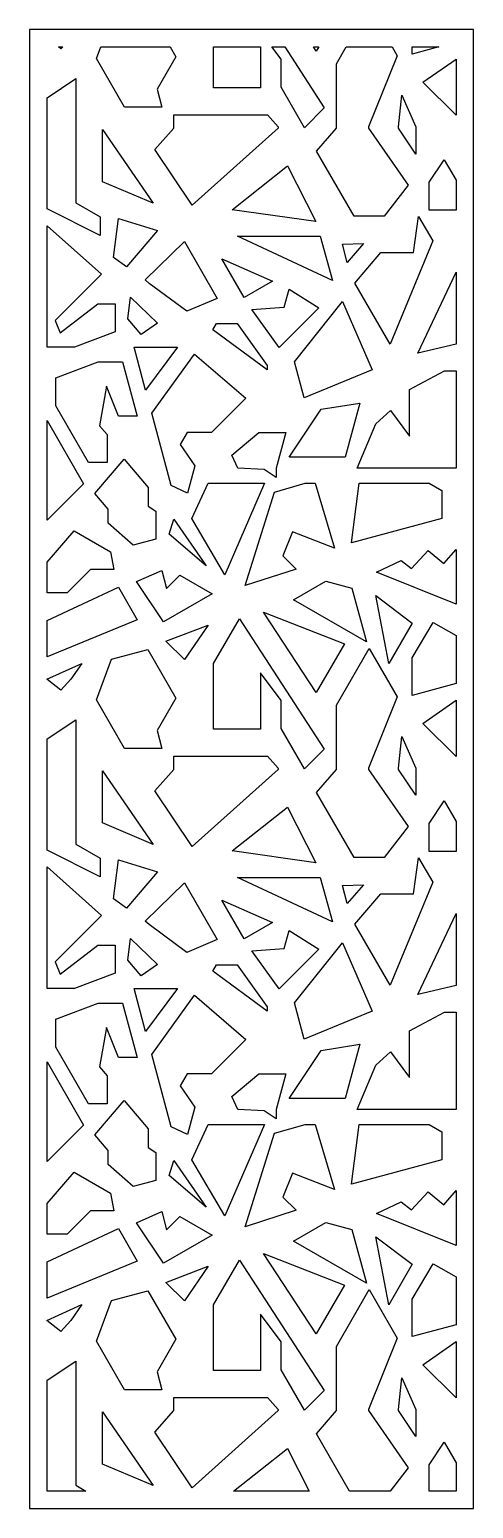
# Model space of a CAD drawing. Extents: x -128 to 128, y -425 to 425.
import ezdxf

# ---------------------------------------------------------------- set-up
doc = ezdxf.new("R2010")
doc.units = 0
doc.layers.add('LAYER_1', color=18, linetype='CONTINUOUS')

msp = doc.modelspace()

# ---------------------------------------------------------------- linework, layer by layer
at = {"layer": 'LAYER_1'}
for points in [[(-127.5, -425), (127.5, -425), (127.5, 425), (-127.5, 425)], [(-109.46, 413.88), (-110.89, 415), (-108.45, 415)], [(-43.46, 409.37), (-54.22, 390.74), (-51.43, 380.35), (-72.94, 380.35), (-89.08, 408.3), (-86.59, 415), (-46.71, 415)], [(5.15, 391.55), (-21.74, 391.55), (-21.74, 415), (5.15, 415)], [(41.82, 380), (30.42, 368.59), (16.97, 391.88), (16.97, 408.01), (11.74, 415), (19.06, 415)], [(37.22, 412.53), (35.59, 415), (38.64, 415)], [(83.77, 409.99), (67.25, 369.1), (67.21, 368.4), (89.92, 335.55), (76.19, 317.81), (58.91, 317.81), (37.4, 355.07), (48.81, 368.4), (48.81, 369.1), (48.81, 405.33), (54.4, 415), (80.87, 415)], [(92.35, 410.93), (92.35, 415), (107.54, 415)], [(117.5, 375.8), (98.49, 394.81), (117.5, 408.06)], [(-100.9, 369.15), (-100.9, 368.51), (-100.9, 325.49), (-86.93, 317.42), (-86.93, 306.67), (-117.47, 321.96), (-117.47, 369.15), (-117.47, 385.85), (-100.9, 396.89)], [(94.46, 369.1), (94.5, 368.4), (94.5, 353.46), (84.43, 368.4), (84.44, 369.1), (86.42, 387.3)], [(15.23, 369.1), (15.32, 368.4), (-34.18, 324.07), (-55.51, 356.06), (-44.59, 368.4), (-44.59, 369.1), (-44.59, 376), (9.19, 376)], [(-56.52, 325.27), (-85.6, 337.58), (-85.6, 367.62)], [(117.5, 338.36), (117.5, 321.12), (102, 321.12), (102, 337.25), (110.66, 350.21)], [(36.89, 314.65), (-11.17, 321.47), (20.76, 346.65)], [(-54.01, 309.49), (-71.82, 288.6), (-79.29, 294.06), (-76.49, 316.45)], [(104.09, 303.58), (79.62, 244.27), (59.38, 279.33), (74.22, 296.88), (93.04, 296.88), (95.99, 317.6)], [(-86.2, 284.38), (-112.82, 257.76), (-109.97, 250.75), (-88.24, 267.4), (-78.41, 267.4), (-78.41, 251.26), (-101.75, 242.49), (-117.47, 242.49), (-117.47, 312.28)], [(46.49, 280.72), (-8.03, 306.19), (39.51, 306.19)], [(-19.74, 270.52), (-37.06, 263.19), (-58.88, 279.14), (-61.11, 281.12), (-38.56, 303.12)], [(55.05, 291.2), (52.27, 301.59), (64.29, 302.07)], [(12.1, 280.37), (-4.2, 270.95), (-17.12, 293.16)], [(117.5, 284.38), (117.5, 244.17), (95.63, 238.98), (117.5, 285.5)], [(38.74, 265.12), (15.93, 242.3), (0.28, 264.04), (18.79, 265.39), (21.58, 275.77)], [(-54.09, 256.3), (-63.46, 249.67), (-70.97, 258.71), (-69.58, 271.23)], [(69.36, 229.37), (30.24, 213.34), (24.67, 234.12), (52.38, 268.72)], [(9.08, 231.83), (9.08, 229.47), (-22.25, 252.37), (-20.15, 256.02), (-8.19, 256.02)], [(-60.84, 217.7), (-67.48, 242.49), (-42.5, 242.49)], [(-3.31, 213.13), (-23.07, 193.41), (-37.01, 193.41), (-41.05, 186.42), (-32.52, 174.18), (-36.7, 158.6), (-46.13, 162.99), (-57.27, 204.55), (-32.8, 238.53)], [(-65.73, 202.83), (-76.49, 202.83), (-83.25, 220.08), (-87.33, 197.32), (-82.91, 192.23), (-82.91, 176.09), (-93.67, 176.09), (-112.49, 208.7), (-112.49, 224.83), (-88.01, 234), (-74.08, 234)], [(117.5, 172.89), (60.69, 172.89), (71.52, 198.39), (79.78, 206), (90.7, 191.26), (90.7, 218.15), (110.94, 228.9), (117.5, 228.9)], [(53.86, 179.18), (21.6, 179.18), (39.98, 206.88), (62.21, 210.35)], [(-96.48, 163.97), (-117.47, 142.98), (-117.47, 200.32)], [(14.16, 172.94), (14.16, 167.56), (7.21, 172.16), (-7.92, 172.86), (-11.23, 180.34), (4.24, 193.41), (19.64, 193.41)], [(-59.34, 161.8), (-59.34, 151.05), (-54.99, 148.22), (-54.99, 132.09), (-67.98, 128.61), (-82.36, 141.34), (-82.36, 149.41), (-90.03, 158.26), (-73.2, 178.11)], [(-15.37, 111.69), (-34.19, 143.94), (-24.86, 164.25), (7.41, 164.25)], [(47.61, 126.93), (23.47, 136.33), (18.04, 122.56), (25.65, 114.95), (-3.72, 105.41), (13.13, 159.21), (30.82, 164.25), (36.53, 164.25)], [(109.41, 160.04), (109.41, 143.9), (57.46, 129.98), (61.82, 164.25), (102.11, 164.25)], [(-80.93, 124.77), (-79.11, 114.61), (-92.55, 114.61), (-105.86, 101.3), (-117.47, 101.23), (-117.47, 118.81), (-101.89, 136.87)], [(-26.1, 116.7), (-47.3, 134.9), (-44.58, 143.6)], [(117.5, 94.8), (71.76, 113.16), (85.99, 119.88), (91.85, 115.15), (101.49, 125.55), (110.44, 118.16), (117.5, 126.24)], [(-48.82, 103.79), (-41.22, 111.4), (-22.59, 100.64), (-50.53, 84.51), (-66.03, 107.74), (-51.61, 114.18)], [(-65.73, 85.79), (-117.47, 64.42), (-117.47, 85.36), (-76.48, 104.42)], [(57.72, 103.98), (66.01, 73.04), (24.09, 97.24), (42.72, 108)], [(92.37, 83.91), (78.92, 60.62), (71.45, 99.67)], [(41.82, 11.41), (30.42, 0.01), (16.97, 23.29), (16.97, 39.43), (5.15, 55.23), (5.15, 22.96), (-21.74, 22.96), (-21.74, 60.6), (-6.9, 86.32)], [(53.35, 71.89), (37.22, 43.94), (6.89, 90.09)], [(-38.53, 62.91), (-49.15, 73.54), (-24.94, 82.75)], [(117.5, 76.67), (117.5, 49.08), (92.35, 42.34), (92.35, 63.85), (104.35, 84.26)], [(-43.46, 40.78), (-54.22, 22.15), (-51.43, 11.76), (-72.94, 11.76), (-89.08, 39.71), (-80.37, 63.16), (-59.59, 68.73)], [(83.77, 41.4), (67.25, 0.51), (67.21, -0.2), (89.92, -33.05), (76.19, -50.79), (58.91, -50.79), (37.4, -13.53), (48.81, -0.2), (48.81, 0.51), (48.81, 36.74), (67.63, 69.34)], [(-103.81, 51.59), (-109.46, 45.29), (-117.5, 51.59), (-97.39, 60.72)], [(117.5, 7.21), (98.49, 26.22), (117.5, 39.48)], [(-100.9, 0.56), (-100.9, -0.09), (-100.9, -43.11), (-86.93, -51.18), (-86.93, -61.93), (-117.47, -46.63), (-117.47, 0.56), (-117.47, 9.19), (-117.47, 17.26), (-100.9, 28.3)], [(94.46, 0.51), (94.5, -0.2), (94.5, -15.13), (84.43, -0.2), (84.44, 0.51), (86.42, 18.72)], [(15.23, 0.51), (15.32, -0.2), (-34.18, -44.53), (-55.51, -12.53), (-44.59, -0.2), (-44.59, 0.51), (-44.59, 7.41), (9.19, 7.41)], [(-56.52, -43.33), (-85.6, -31.02), (-85.6, -0.97)], [(36.89, -53.94), (-11.17, -47.13), (20.76, -21.95)], [(117.5, -30.24), (117.5, -47.48), (102, -47.48), (102, -31.34), (110.66, -18.38)], [(104.09, -65.02), (79.62, -124.32), (59.38, -89.27), (74.22, -71.72), (93.04, -71.72), (95.99, -51)], [(-86.2, -84.22), (-112.82, -110.84), (-109.97, -117.84), (-88.24, -101.2), (-78.41, -101.2), (-78.41, -117.34), (-101.75, -126.11), (-117.47, -126.11), (-117.47, -56.32)], [(-54.01, -59.11), (-71.82, -80), (-79.29, -74.54), (-76.49, -52.14)], [(-19.74, -98.07), (-37.06, -105.4), (-58.88, -89.45), (-61.11, -87.48), (-38.56, -65.47)], [(46.49, -87.87), (-8.03, -62.41), (39.51, -62.41)], [(55.05, -77.4), (52.27, -67.01), (64.29, -66.53)], [(12.1, -88.23), (-4.2, -97.64), (-17.12, -75.43)], [(117.5, -84.22), (117.5, -124.43), (95.63, -129.61), (117.5, -83.1)], [(38.74, -103.48), (15.93, -126.3), (0.28, -104.56), (18.79, -103.21), (21.58, -92.82)], [(-54.09, -112.3), (-63.46, -118.93), (-70.97, -109.88), (-69.58, -97.36)], [(69.36, -139.23), (30.24, -155.26), (24.67, -134.48), (52.38, -99.88)], [(9.08, -136.76), (9.08, -139.13), (-22.25, -116.23), (-20.15, -112.58), (-8.19, -112.58)], [(-60.84, -150.9), (-67.48, -126.11), (-42.5, -126.11)], [(-65.73, -165.76), (-76.49, -165.76), (-83.25, -148.52), (-87.33, -171.28), (-82.91, -176.37), (-82.91, -192.5), (-93.67, -192.5), (-112.49, -159.9), (-112.49, -143.77), (-88.01, -134.6), (-74.08, -134.6)], [(-3.31, -155.47), (-23.07, -175.19), (-37.01, -175.19), (-41.05, -182.18), (-32.52, -194.41), (-36.7, -210), (-46.13, -205.6), (-57.27, -164.05), (-32.8, -130.07)], [(117.5, -195.71), (60.69, -195.71), (71.52, -170.21), (79.78, -162.6), (90.7, -177.34), (90.7, -150.45), (110.94, -139.69), (117.5, -139.69)], [(53.86, -189.42), (21.6, -189.42), (39.98, -161.71), (62.21, -158.25)], [(-96.48, -204.63), (-117.47, -225.62), (-117.47, -168.28)], [(14.16, -195.66), (14.16, -201.04), (7.21, -196.43), (-7.92, -195.74), (-11.23, -188.26), (4.24, -175.19), (19.64, -175.19)], [(-59.34, -206.79), (-59.34, -217.55), (-54.99, -220.38), (-54.99, -236.51), (-67.98, -239.99), (-82.36, -227.25), (-82.36, -219.19), (-90.03, -210.34), (-73.2, -190.49)], [(-15.37, -256.9), (-34.19, -224.66), (-24.86, -204.35), (7.41, -204.35)], [(47.61, -241.67), (23.47, -232.26), (18.04, -246.04), (25.65, -253.64), (-3.72, -263.18), (13.13, -209.39), (30.82, -204.35), (36.53, -204.35)], [(109.41, -208.56), (109.41, -224.69), (57.46, -238.61), (61.82, -204.35), (102.11, -204.35)], [(-26.1, -251.9), (-47.3, -233.7), (-44.58, -225)], [(-80.93, -243.83), (-79.11, -253.98), (-92.55, -253.98), (-105.86, -267.29), (-117.47, -267.37), (-117.47, -249.78), (-101.89, -231.73)], [(117.5, -273.8), (71.76, -255.44), (85.99, -248.71), (91.85, -253.44), (101.49, -243.05), (110.44, -250.44), (117.5, -242.36)], [(-48.82, -264.81), (-41.22, -257.2), (-22.59, -267.96), (-50.53, -284.09), (-66.03, -260.86), (-51.61, -254.42)], [(57.72, -264.62), (66.01, -295.55), (24.09, -271.35), (42.72, -260.6)], [(-65.73, -282.81), (-117.47, -304.18), (-117.47, -283.24), (-76.48, -264.18)], [(92.37, -284.69), (78.92, -307.97), (71.45, -268.93)], [(53.35, -296.71), (37.22, -324.65), (6.89, -278.51)], [(-38.53, -305.68), (-49.15, -295.06), (-24.94, -285.85)], [(41.82, -357.18), (30.42, -368.59), (16.97, -345.3), (16.97, -329.17), (5.15, -313.37), (5.15, -345.64), (-21.74, -345.64), (-21.74, -307.99), (-6.9, -282.28)], [(117.5, -291.93), (117.5, -319.52), (92.35, -326.25), (92.35, -304.74), (104.35, -284.34)], [(-43.46, -327.81), (-54.22, -346.44), (-51.43, -356.83), (-72.94, -356.83), (-89.08, -328.89), (-80.37, -305.44), (-59.59, -299.87)], [(83.77, -327.2), (67.25, -368.09), (67.21, -368.79), (89.92, -401.64), (79.58, -415), (56.39, -415), (37.4, -382.12), (48.81, -368.79), (48.81, -368.09), (48.81, -331.86), (67.63, -299.26)], [(-103.81, -317.01), (-109.46, -323.31), (-117.5, -317.01), (-97.39, -307.88)], [(117.5, -361.39), (98.49, -342.38), (117.5, -329.12)], [(-100.9, -368.03), (-100.9, -368.67), (-100.9, -411.7), (-95.18, -415), (-117.47, -415), (-117.47, -368.03), (-117.47, -351.34), (-100.9, -340.3)], [(94.46, -368.09), (94.5, -368.79), (94.5, -383.72), (84.43, -368.79), (84.44, -368.09), (86.42, -349.88)], [(15.23, -368.09), (15.32, -368.79), (-34.18, -413.12), (-55.51, -381.12), (-44.59, -368.79), (-44.59, -368.09), (-44.59, -361.19), (9.19, -361.19)], [(-56.52, -411.92), (-85.6, -399.61), (-85.6, -369.56)], [(33.09, -415), (-10.26, -415), (20.76, -390.54)], [(117.5, -398.83), (117.5, -415), (102, -415), (102, -399.93), (110.66, -386.97)]]:
    msp.add_lwpolyline(points, close=True, dxfattribs=at)

doc.saveas('drawing.dxf')
